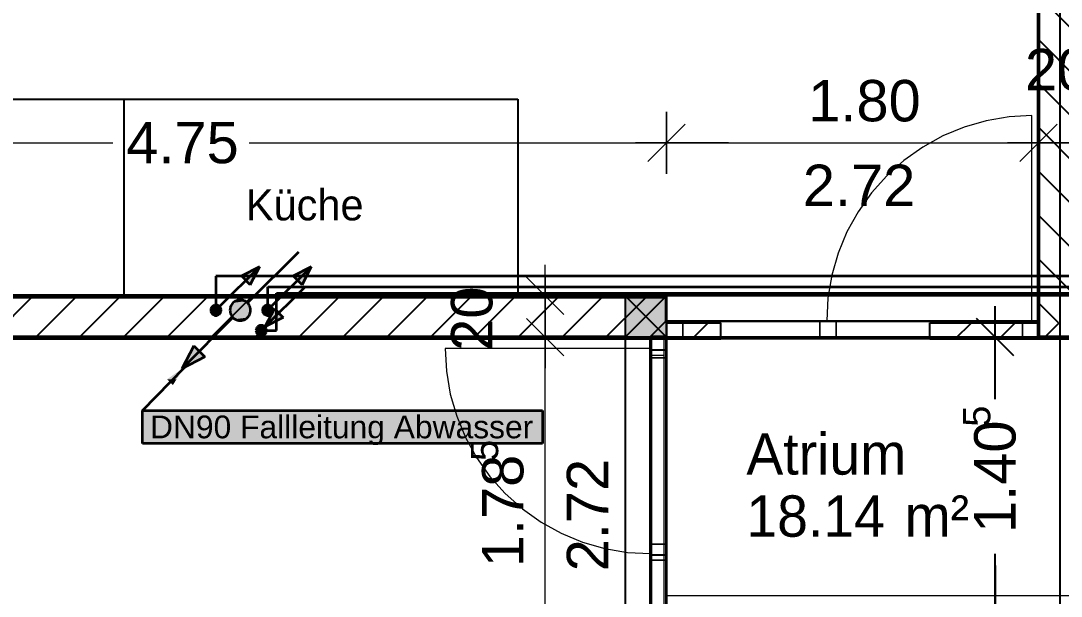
# Model space of a CAD drawing. Extents: x 0 to 756, y -25 to 420.
# Drawn here: x 153.9 to 254.5, y 242.6 to 298.3 of the extents above; entities that cross this region are included whole.
import ezdxf
from ezdxf.lldxf.tags import DXFTag

# ---------------------------------------------------------------- set-up
doc = ezdxf.new("R2010")
doc.units = 0
doc.layers.get('0').update_dxf_attribs({"lineweight": 25})
doc.layers.get('DEFPOINTS').update_dxf_attribs({"lineweight": 25})
for name, color, linetype, lineweight in [('A_Fenster', 7, 'Continuous', 25), ('A_Innenwand', 7, 'Continuous', 25), ('A_Tuer', 7, 'Continuous', 25), ('Allgemein01', 7, 'Continuous', 13), ('Allgemein03', 7, 'Continuous', 25), ('Fenster', 7, 'Continuous', 13), ('Pfosten_ Stützen', 7, 'Continuous', 13), ('S_Text', 7, 'Continuous', 35), ('Standard', 7, 'Continuous', 25), ('Stütze Holz', 7, 'Continuous', 13), ('Tür 2D', 7, 'Continuous', 13), ('Wand Holz nicht tragend', 7, 'Continuous', 13), ('Wand Holz tragend', 7, 'Continuous', 13)]:
    doc.layers.add(name, color=color, linetype=linetype, lineweight=lineweight)
for name, color, linetype, lineweight, true_color in [('A_Geschossdecke', 7, 'Continuous', 25, 0x008080), ('Raum', 250, 'Continuous', 13, 0x333333), ('S_Kaltwasser', 3, 'Continuous', 35, 0x00ff00), ('S_Schmutzwasser', 7, 'Continuous', 35, 0x808040), ('S_Warmwasser', 1, 'fein_strichliert', 35, 0xff0000), ('S_Zirkulation', 7, 'fein_strichliert', 35, 0xff0080)]:
    doc.layers.add(name, color=color, linetype=linetype, lineweight=lineweight, true_color=true_color)
doc.styles.get("Standard").update_dxf_attribs({"font": 'arial.ttf'})
tags = doc.linetypes.add('fein_strichliert', pattern=[4, 1, -2, 1]).pattern_tags.tags
tags[8:9] = [DXFTag(74, 4), DXFTag(75, 0), DXFTag(340, '0'), DXFTag(46, 0.0), DXFTag(50, 0.0), DXFTag(44, 0.0), DXFTag(45, 0.0)]
tags[6:7] = [DXFTag(74, 4), DXFTag(75, 0), DXFTag(340, '0'), DXFTag(46, 0.0), DXFTag(50, 0.0), DXFTag(44, 0.0), DXFTag(45, 0.0)]
tags[4:5] = [DXFTag(74, 4), DXFTag(75, 0), DXFTag(340, '0'), DXFTag(46, 0.0), DXFTag(50, 0.0), DXFTag(44, 0.0), DXFTag(45, 0.0)]
tags = doc.linetypes.add('PUNKT2_S9', pattern=[0.1, 0, -0.1]).pattern_tags.tags
tags[6:7] = [DXFTag(74, 4), DXFTag(75, 0), DXFTag(340, '0'), DXFTag(46, 1.0), DXFTag(50, 0.0), DXFTag(44, 0.0), DXFTag(45, 0.0)]
tags[4:5] = [DXFTag(74, 4), DXFTag(75, 0), DXFTag(340, '0'), DXFTag(46, 1.0), DXFTag(50, 0.0), DXFTag(44, 0.0), DXFTag(45, 0.0)]
tags = doc.linetypes.add('VERDECKT2_S2', pattern=[0.27, 0.2, -0.07]).pattern_tags.tags
tags[6:7] = [DXFTag(74, 4), DXFTag(75, 0), DXFTag(340, '0'), DXFTag(46, 1.0), DXFTag(50, 0.0), DXFTag(44, 0.0), DXFTag(45, 0.0)]
tags[4:5] = [DXFTag(74, 4), DXFTag(75, 0), DXFTag(340, '0'), DXFTag(46, 1.0), DXFTag(50, 0.0), DXFTag(44, 0.0), DXFTag(45, 0.0)]

# ---------------------------------------------------------------- blocks, each defined once
blk = doc.blocks.new('Referenz-A01I5XF3IE')
at = {"layer": 'Allgemein01', "color": 0, "linetype": 'VERDECKT2_S2', "lineweight": -2, "ltscale": 0.25}
blk.add_line((254.37, 414.36), (254.37, 5.7), dxfattribs=at)
at = {"layer": 'Allgemein03', "color": 0, "lineweight": -2}
for p, q in [((121.28, 290.71), (201.97, 290.71)), ((163.9, 271.69), (163.9, 290.71)), ((201.97, 290.71), (201.97, 271.69)), ((201.97, 271.69), (163.9, 271.69))]:
    blk.add_line(p, q, dxfattribs=at)
at = {"layer": 'Allgemein03', "color": 0, "linetype": 'VERDECKT2_S2', "lineweight": -2, "ltscale": 0.25}
for p, q in [((292.4, 271.69), (216.35, 271.69)), ((212.34, 267.69), (212.34, 150.21)), ((216.35, 150.21), (216.35, 267.69)), ((216.35, 267.69), (292.4, 267.69))]:
    blk.add_line(p, q, dxfattribs=at)
at = {"layer": 'Allgemein03', "color": 0, "linetype": 'VERDECKT2_S2', "lineweight": 13, "ltscale": 0.13}
blk.add_line((267.38, 242.67), (216.35, 242.67), dxfattribs=at)
at = {"layer": 'DEFPOINTS', "color": 0, "linetype": 'Continuous', "lineweight": 18, "ltscale": 0.18}
for p, q in [((216.35, 286.48), (216.35, 286.48)), ((252.33, 286.48), (252.33, 286.48)), ((216.35, 271.69), (216.35, 271.69)), ((216.35, 269.25), (216.35, 269.25)), ((216.35, 269.25), (216.35, 269.25)), ((252.33, 269.25), (252.33, 269.25)), ((252.33, 269.25), (252.33, 269.25)), ((204.6, 267.69), (204.6, 267.69)), ((216.35, 267.69), (216.35, 267.69)), ((216.35, 267.69), (216.35, 267.69))]:
    blk.add_line(p, q, dxfattribs=at)
at = {"layer": 'DEFPOINTS', "color": 0, "linetype": 'Continuous', "lineweight": -2, "ltscale": 0.25}
blk.add_line((212.34, 267.69), (212.34, 267.69), dxfattribs=at)
at = {"layer": 'Fenster', "color": 0, "linetype": 'Continuous', "ltscale": 0.13}
for p, q in [((217.91, 269.25), (216.35, 269.25)), ((216.35, 269.25), (216.35, 267.69)), ((217.91, 267.69), (217.91, 269.25)), ((231.16, 269.25), (217.91, 269.25)), ((217.91, 269.25), (217.91, 267.69)), ((232.76, 269.27), (231.16, 269.27)), ((231.16, 269.27), (231.16, 267.67)), ((231.16, 267.69), (231.16, 269.25)), ((232.76, 267.67), (232.76, 269.27)), ((232.76, 269.25), (232.76, 267.69)), ((250.77, 269.25), (232.76, 269.25)), ((252.33, 269.25), (250.77, 269.25)), ((250.77, 269.25), (250.77, 267.69)), ((250.77, 267.69), (250.77, 269.25)), ((252.33, 267.69), (252.33, 269.25)), ((216.35, 267.69), (214.79, 267.69)), ((214.79, 267.69), (214.79, 265.69)), ((216.35, 265.69), (216.35, 267.69)), ((216.35, 267.69), (217.91, 267.69)), ((217.91, 267.69), (231.16, 267.69)), ((231.16, 267.67), (232.76, 267.67)), ((232.76, 267.69), (250.77, 267.69)), ((250.77, 267.69), (252.33, 267.69)), ((214.79, 265.69), (216.35, 265.69)), ((216.35, 265.69), (214.79, 265.69)), ((214.79, 265.69), (214.79, 247.68)), ((216.35, 247.68), (216.35, 265.69)), ((214.79, 247.68), (216.35, 247.68)), ((216.35, 247.68), (214.79, 247.68)), ((214.79, 247.68), (214.79, 246.12)), ((216.35, 246.12), (216.35, 247.68)), ((216.35, 246.12), (214.79, 246.12)), ((214.79, 246.12), (214.79, 233.56)), ((214.79, 246.12), (216.35, 246.12)), ((216.35, 233.56), (216.35, 246.12))]:
    blk.add_line(p, q, dxfattribs=at)
at = {"layer": 'Raum', "color": 0, "lineweight": -2}
for p, q in [((252.33, 269.25), (252.33, 384.77)), ((121.28, 271.69), (201.97, 271.69)), ((201.97, 271.69), (216.35, 271.69)), ((216.35, 271.69), (216.35, 269.25)), ((216.35, 269.25), (252.33, 269.25)), ((214.79, 267.69), (121.28, 267.69)), ((214.79, 232), (214.79, 267.69)), ((216.35, 267.69), (216.35, 154.21)), ((280.39, 267.69), (216.35, 267.69))]:
    blk.add_line(p, q, dxfattribs=at)
at = {"layer": 'Standard', "color": 0, "lineweight": 18}
for p, q in [((216.35, 283.48), (216.35, 289.48)), ((216.35, 289.48), (216.35, 283.48)), ((252.33, 283.48), (252.33, 289.48)), ((252.33, 289.48), (252.33, 283.48)), ((214.55, 284.68), (218.15, 288.28)), ((218.15, 288.28), (214.55, 284.68)), ((250.53, 284.68), (254.13, 288.28)), ((254.13, 288.28), (250.53, 284.68)), ((121.28, 286.48), (162.79, 286.48)), ((175.99, 286.48), (216.35, 286.48)), ((210.34, 286.48), (219.35, 286.48)), ((222.35, 286.48), (213.35, 286.48)), ((216.35, 286.48), (252.33, 286.48)), ((246.33, 286.48), (255.33, 286.48)), ((258.33, 286.48), (249.33, 286.48)), ((250.33, 286.48), (259.33, 286.48)), ((252.33, 286.48), (256.33, 286.48)), ((262.34, 286.48), (253.33, 286.48)), ((204.6, 265.69), (204.6, 274.69)), ((206.4, 269.89), (202.8, 273.49)), ((204.6, 273.69), (204.6, 264.69)), ((207.6, 271.69), (201.59, 271.69)), ((204.6, 267.69), (204.6, 271.69)), ((204.6, 261.69), (204.6, 270.69)), ((206.4, 265.89), (202.8, 269.49)), ((202.8, 269.49), (206.4, 265.89)), ((207.6, 267.69), (201.59, 267.69)), ((201.59, 267.69), (207.6, 267.69)), ((204.6, 232), (204.6, 267.69))]:
    blk.add_line(p, q, dxfattribs=at)
at = {"layer": 'Standard', "color": 0, "lineweight": -2}
for p, q in [((212.34, 271.69), (216.35, 267.69)), ((216.35, 271.69), (212.34, 267.69)), ((216.35, 267.69), (216.35, 271.69)), ((248.13, 261.69), (248.13, 270.69)), ((249.93, 265.89), (246.33, 269.49)), ((251.14, 267.69), (245.13, 267.69)), ((248.13, 262.76), (248.13, 267.69)), ((248.13, 239.6), (248.13, 246.75)), ((248.13, 245.6), (248.13, 236.6))]:
    blk.add_line(p, q, dxfattribs=at)
at = {"layer": 'Stütze Holz', "color": 0, "lineweight": -2}
for p, q in [((213.35, 271.69), (212.34, 271.69)), ((212.34, 271.69), (212.34, 267.69)), ((216.35, 271.69), (213.35, 271.69)), ((216.35, 269.25), (216.35, 271.69)), ((216.35, 267.69), (216.35, 269.25)), ((212.34, 267.69), (213.35, 267.69)), ((213.35, 267.69), (214.35, 267.69)), ((214.35, 267.69), (214.79, 267.69)), ((214.79, 267.69), (216.35, 267.69))]:
    blk.add_line(p, q, dxfattribs=at)
at = {"layer": 'Stütze Holz', "color": 0, "lineweight": 18}
for points in [[(212.34, 267.69), (216.35, 267.69), (212.34, 271.69)], [(216.35, 267.69), (216.35, 271.69), (212.34, 271.69)]]:
    blk.add_solid(points, dxfattribs=at)
at = {"layer": 'Tür 2D', "color": 0, "linetype": 'Continuous', "ltscale": 0.13}
for p, q in [((249.47, 289), (247.27, 288.63)), ((251.69, 289.12), (249.47, 289)), ((251.69, 269.27), (251.69, 289.12)), ((245.13, 288.01), (243.08, 287.16)), ((247.27, 288.63), (245.13, 288.01)), ((243.08, 287.16), (241.13, 286.08)), ((241.13, 286.08), (239.31, 284.79)), ((239.31, 284.79), (237.65, 283.31)), ((237.65, 283.31), (236.17, 281.65)), ((236.17, 281.65), (234.88, 279.83)), ((234.88, 279.83), (233.8, 277.89)), ((233.8, 277.89), (232.95, 275.83)), ((232.95, 275.83), (232.33, 273.69)), ((232.33, 273.69), (231.96, 271.49)), ((231.96, 271.49), (231.84, 269.27)), ((214.79, 266.61), (194.93, 266.61)), ((194.93, 266.61), (195.06, 264.39)), ((195.06, 264.39), (195.43, 262.19)), ((195.43, 262.19), (196.05, 260.05)), ((196.05, 260.05), (196.9, 258)), ((196.9, 258), (197.98, 256.05)), ((197.98, 256.05), (199.26, 254.23)), ((199.26, 254.23), (200.75, 252.57)), ((200.75, 252.57), (202.41, 251.09)), ((202.41, 251.09), (204.22, 249.8)), ((204.22, 249.8), (206.17, 248.72)), ((206.17, 248.72), (208.23, 247.87)), ((208.23, 247.87), (210.37, 247.25)), ((210.37, 247.25), (212.56, 246.88)), ((212.56, 246.88), (214.79, 246.76))]:
    blk.add_line(p, q, dxfattribs=at)
at = {"layer": 'Wand Holz nicht tragend', "color": 0, "lineweight": 50}
for p, q in [((252.33, 384.77), (252.33, 269.25)), ((212.34, 271.69), (121.28, 271.69)), ((252.33, 269.25), (252.33, 267.69)), ((121.28, 267.69), (212.34, 267.69)), ((252.33, 267.69), (256.33, 267.69))]:
    blk.add_line(p, q, dxfattribs=at)
at = {"layer": 'Wand Holz tragend', "color": 0, "linetype": 'PUNKT2_S9', "lineweight": -2, "ltscale": 0.25}
for p, q in [((252.33, 269.25), (216.35, 269.25)), ((216.35, 269.25), (216.35, 267.69)), ((252.33, 267.69), (252.33, 269.25)), ((216.35, 267.69), (252.33, 267.69))]:
    blk.add_line(p, q, dxfattribs=at)
at = {"layer": 'Wand Holz tragend', "color": 0, "lineweight": 50}
blk.add_line((214.79, 267.69), (216.35, 267.69), dxfattribs=at)
at = {"layer": 'Pfosten_ Stützen', "color": 0, "lineweight": -2, "insert": (175.66, 281.99), "char_height": 3.002, "attachment_point": 1}
blk.add_mtext('{\\fPosterama Text Light;Küche}', dxfattribs=at)
at = {"layer": 'Standard', "color": 0, "lineweight": 18, "char_height": 4.0027, "attachment_point": 1}
for s, insert in [('{\\fArial;20}', (251.01, 295.58)), ('{\\fArial;1.80}', (230.05, 292.57)), ('{\\fArial;4.75}', (164.09, 288.52)), ('{\\fArial;2.72}', (229.53, 284.38))]:
    blk.add_mtext(s, dxfattribs=dict(at, insert=insert))
at = {"layer": 'Standard', "color": 0, "lineweight": 18, "attachment_point": 1, "rotation": 90}
for s, insert, char_height in [('{\\fArial;20}', (195.5, 266.37), 4.0027), ('{\\fArial;5}', (197.42, 255.71), 2.6418), ('{\\fArial;1.78}', (198.5, 245.44), 4.0027), ('{\\fArial;2.72}', (206.7, 245.04), 4.0027)]:
    blk.add_mtext(s, dxfattribs=dict(at, insert=insert, char_height=char_height))
at = {"layer": 'Standard', "color": 0, "lineweight": -2, "attachment_point": 1, "rotation": 90}
for s, insert, char_height in [('{\\fArial;5}', (245.02, 259.02), 2.6418), ('{\\fArial;1.40}', (246.1, 248.75), 4.0027)]:
    blk.add_mtext(s, dxfattribs=dict(at, insert=insert, char_height=char_height))
at = {"layer": 'Wand Holz tragend', "color": 0, "lineweight": -2, "char_height": 4.0027, "attachment_point": 1}
for s, insert in [('{\\fPosterama Text Light;Atrium}', (224.07, 258.4)), ('{\\fPosterama Text Light;18.14}', (224.07, 252.39)), ('{\\fPosterama Text Light;m²}', (239.37, 252.39))]:
    blk.add_mtext(s, dxfattribs=dict(at, insert=insert))
blk = doc.blocks.new('Wand-A01I5XGDIE', base_point=(121.28, 267.53))
at = {"color": 0, "lineweight": -2}
for p, q in [((121.28, 267.58), (125.23, 271.53)), ((125.48, 267.53), (129.48, 271.53)), ((129.72, 267.53), (133.72, 271.53)), ((133.96, 267.53), (137.96, 271.53)), ((138.2, 267.53), (142.2, 271.53)), ((142.45, 267.53), (146.45, 271.53)), ((146.69, 267.53), (150.69, 271.53)), ((150.93, 267.53), (154.93, 271.53)), ((155.17, 267.53), (159.17, 271.53)), ((159.42, 267.53), (163.42, 271.53)), ((163.66, 267.53), (167.66, 271.53)), ((167.9, 267.53), (171.9, 271.53)), ((172.15, 267.53), (176.15, 271.53)), ((176.39, 267.53), (180.39, 271.53)), ((180.63, 267.53), (184.63, 271.53)), ((184.87, 267.53), (188.87, 271.53)), ((189.12, 267.53), (193.12, 271.53)), ((193.36, 267.53), (197.36, 271.53)), ((197.6, 267.53), (201.6, 271.53)), ((201.84, 267.53), (205.84, 271.53)), ((206.09, 267.53), (210.09, 271.53)), ((210.33, 267.53), (214.33, 271.53)), ((214.57, 267.53), (216.28, 269.24))]:
    blk.add_line(p, q, dxfattribs=at)
at = {"color": 0, "linetype": 'ByBlock', "lineweight": -2, "ltscale": 0.25}
for p, q in [((121.28, 271.53), (216.28, 271.53)), ((216.28, 269.09), (216.28, 271.53)), ((121.28, 267.53), (214.72, 267.53))]:
    blk.add_line(p, q, dxfattribs=at)
blk = doc.blocks.new('Wand-A01I5XGTIE', base_point=(252.33, 269.09))
at = {"color": 0, "linetype": 'ByBlock', "lineweight": -2, "ltscale": 0.25}
for p, q in [((252.33, 269.09), (252.33, 384.53)), ((256.33, 269.09), (256.33, 384.53))]:
    blk.add_line(p, q, dxfattribs=at)
at = {"color": 0, "lineweight": -2}
for p, q in [((256.33, 381.57), (253.37, 384.53)), ((256.33, 377.33), (252.33, 381.33)), ((256.33, 373.08), (252.33, 377.08)), ((256.33, 368.84), (252.33, 372.84)), ((256.33, 364.6), (252.33, 368.6)), ((256.33, 360.36), (252.33, 364.36)), ((256.33, 356.11), (252.33, 360.11)), ((256.33, 351.87), (252.33, 355.87)), ((256.33, 347.63), (252.33, 351.63)), ((256.33, 343.39), (252.33, 347.39)), ((256.33, 339.14), (252.33, 343.14)), ((256.33, 334.9), (252.33, 338.9)), ((256.33, 330.66), (252.33, 334.66)), ((256.33, 326.41), (252.33, 330.41)), ((256.33, 322.17), (252.33, 326.17)), ((256.33, 317.93), (252.33, 321.93)), ((256.33, 313.69), (252.33, 317.69)), ((256.33, 309.44), (252.33, 313.44)), ((256.33, 305.2), (252.33, 309.2)), ((256.33, 300.96), (252.33, 304.96)), ((256.33, 296.72), (252.33, 300.72)), ((256.33, 292.47), (252.33, 296.47)), ((256.33, 288.23), (252.33, 292.23)), ((256.33, 283.99), (252.33, 287.99)), ((256.33, 279.75), (252.33, 283.75)), ((256.33, 275.5), (252.33, 279.5)), ((256.33, 271.26), (252.33, 275.26)), ((254.26, 269.09), (252.33, 271.02))]:
    blk.add_line(p, q, dxfattribs=at)
blk = doc.blocks.new('Tür-A01I5XH1IE', base_point=(214.72, 246.61))
at = {"color": 0, "linetype": 'ByBlock', "lineweight": -2, "ltscale": 0.25}
for p, q in [((216.28, 266.45), (214.72, 266.45)), ((216.28, 246.61), (214.72, 246.61))]:
    blk.add_line(p, q, dxfattribs=at)
blk = doc.blocks.new('Fenster-A01I5XH3IE', base_point=(214.72, 231.86))
at = {"color": 0, "linetype": 'ByBlock', "lineweight": -2, "ltscale": 0.25}
for p, q in [((214.72, 267.56), (214.72, 231.86)), ((214.72, 267.56), (216.28, 267.56)), ((216.28, 267.56), (216.28, 231.86)), ((214.72, 231.86), (216.28, 231.86))]:
    blk.add_line(p, q, dxfattribs=at)
at = {"color": 0, "linetype": 'ByBlock', "lineweight": 18, "ltscale": 0.18}
for p, q in [((214.9, 267.56), (214.9, 231.86)), ((216.1, 267.56), (216.1, 231.86)), ((214.9, 265.96), (216.1, 265.96)), ((214.9, 233.46), (216.1, 233.46))]:
    blk.add_line(p, q, dxfattribs=at)
at = {"color": 0, "linetype": 'fein_strichliert', "lineweight": 18, "ltscale": 0.18}
blk.add_line((214.9, 231.86), (216.1, 231.86), dxfattribs=at)
blk = doc.blocks.new('Wand-A01I5XH9IE', base_point=(216.28, 267.53))
at = {"color": 0, "linetype": 'ByBlock', "lineweight": -2, "ltscale": 0.25}
for p, q in [((216.28, 269.09), (221.6, 269.09)), ((241.8, 269.09), (252.33, 269.09)), ((256.33, 269.09), (257.89, 269.09)), ((276.07, 269.09), (280.28, 269.09)), ((216.28, 267.53), (221.6, 267.53)), ((241.8, 267.53), (257.89, 267.53)), ((276.07, 267.53), (280.28, 267.53)), ((281.84, 267.53), (284.28, 267.53))]:
    blk.add_line(p, q, dxfattribs=at)
at = {"color": 0, "lineweight": -2}
for p, q in [((218.81, 267.53), (220.37, 269.09)), ((244.27, 267.53), (245.83, 269.09)), ((248.51, 267.53), (250.07, 269.09)), ((252.76, 267.53), (254.32, 269.09)), ((278.21, 267.53), (279.77, 269.09)), ((257, 267.53), (257.89, 268.42)), ((282.45, 267.53), (282.97, 268.05))]:
    blk.add_line(p, q, dxfattribs=at)
blk = doc.blocks.new('Tür-A01I5XHBIE', base_point=(221.6, 267.53))
at = {"color": 0, "linetype": 'ByBlock', "lineweight": -2, "ltscale": 0.25}
for p, q in [((221.6, 267.53), (221.6, 269.09)), ((241.8, 267.53), (241.8, 269.09))]:
    blk.add_line(p, q, dxfattribs=at)
blk = doc.blocks.new('Fallleitung Abwasser-A01I5XKTIE', base_point=(169.46, 264.64))
at = {"color": 0, "lineweight": -2}
for p, q in [((175.83, 271.01), (180.78, 275.96)), ((174.2, 270.68), (174.15, 270.56)), ((174.25, 270.8), (174.2, 270.68)), ((174.33, 270.91), (174.25, 270.8)), ((174.41, 271.01), (174.33, 270.91)), ((174.51, 271.09), (174.41, 271.01)), ((174.62, 271.17), (174.51, 271.09)), ((174.74, 271.22), (174.62, 271.17)), ((174.86, 271.27), (174.74, 271.22)), ((174.99, 271.29), (174.86, 271.27)), ((175.12, 271.3), (174.99, 271.29)), ((175.25, 271.29), (175.12, 271.3)), ((175.38, 271.27), (175.25, 271.29)), ((175.5, 271.22), (175.38, 271.27)), ((175.62, 271.17), (175.5, 271.22)), ((175.73, 271.09), (175.62, 271.17)), ((175.83, 271.01), (175.73, 271.09)), ((175.91, 270.91), (175.83, 271.01)), ((175.99, 270.8), (175.91, 270.91)), ((176.04, 270.68), (175.99, 270.8)), ((176.09, 270.56), (176.04, 270.68)), ((174.13, 270.43), (174.12, 270.3)), ((174.12, 270.3), (174.13, 270.17)), ((174.15, 270.56), (174.13, 270.43)), ((174.13, 270.17), (174.15, 270.04)), ((174.15, 270.04), (174.2, 269.92)), ((174.2, 269.92), (174.25, 269.8)), ((174.25, 269.8), (174.33, 269.69)), ((174.33, 269.69), (174.41, 269.59)), ((175.83, 269.59), (175.91, 269.69)), ((175.91, 269.69), (175.99, 269.8)), ((175.99, 269.8), (176.04, 269.92)), ((176.04, 269.92), (176.09, 270.04)), ((176.11, 270.43), (176.09, 270.56)), ((176.09, 270.04), (176.11, 270.17)), ((176.12, 270.3), (176.11, 270.43)), ((176.11, 270.17), (176.12, 270.3)), ((174.41, 269.59), (169.46, 264.64)), ((174.41, 269.59), (174.51, 269.51)), ((174.51, 269.51), (174.62, 269.43)), ((174.62, 269.43), (174.74, 269.38)), ((174.74, 269.38), (174.86, 269.33)), ((174.86, 269.33), (174.99, 269.31)), ((174.99, 269.31), (175.12, 269.3)), ((175.12, 269.3), (175.25, 269.31)), ((175.25, 269.31), (175.38, 269.33)), ((175.38, 269.33), (175.5, 269.38)), ((175.5, 269.38), (175.62, 269.43)), ((175.62, 269.43), (175.73, 269.51)), ((175.73, 269.51), (175.83, 269.59)), ((170.62, 266.86), (169.46, 264.64)), ((170.62, 266.86), (171.68, 265.8)), ((171.68, 265.8), (169.46, 264.64))]:
    blk.add_line(p, q, dxfattribs=at)
for points in [[(176.09, 270.56), (174.15, 270.56), (175.99, 270.8)], [(174.15, 270.56), (175.99, 270.8), (174.25, 270.8)], [(175.99, 270.8), (174.25, 270.8), (175.83, 271.01)], [(174.25, 270.8), (175.83, 271.01), (174.41, 271.01)], [(175.83, 271.01), (174.41, 271.01), (175.62, 271.17)], [(174.41, 271.01), (175.62, 271.17), (174.62, 271.17)], [(175.62, 271.17), (174.62, 271.17), (175.38, 271.27)], [(174.62, 271.17), (175.38, 271.27), (174.86, 271.27)], [(175.38, 271.27), (174.86, 271.27), (175.12, 271.3)], [(176.12, 270.3), (174.12, 270.3), (176.09, 270.56)], [(174.12, 270.3), (176.09, 270.56), (174.15, 270.56)], [(174.15, 270.04), (176.12, 270.3), (174.12, 270.3)], [(176.09, 270.04), (174.15, 270.04), (176.12, 270.3)], [(174.25, 269.8), (176.09, 270.04), (174.15, 270.04)], [(175.99, 269.8), (174.25, 269.8), (176.09, 270.04)], [(174.41, 269.59), (175.99, 269.8), (174.25, 269.8)], [(175.83, 269.59), (174.41, 269.59), (175.99, 269.8)], [(174.62, 269.43), (175.83, 269.59), (174.41, 269.59)], [(175.62, 269.43), (174.62, 269.43), (175.83, 269.59)], [(174.86, 269.33), (175.62, 269.43), (174.62, 269.43)], [(175.38, 269.33), (174.86, 269.33), (175.62, 269.43)], [(175.12, 269.3), (175.38, 269.33), (174.86, 269.33)], [(171.68, 265.8), (170.06, 265.8), (170.62, 266.86)], [(169.46, 264.64), (171.68, 265.8), (170.06, 265.8)]]:
    blk.add_solid(points, dxfattribs=at)
blk = doc.blocks.new('Bauteilbeschriftung-A01I5XKVIE', base_point=(165.65, 257.41))
at = {"color": 0, "linetype": 'ByBlock', "lineweight": -2, "ltscale": 0.35}
blk.add_line((165.65, 260.61), (169.71, 264.77), dxfattribs=at)
at = {"color": 0, "lineweight": -2}
for p, q in [((165.65, 260.61), (204.34, 260.61)), ((165.65, 257.41), (165.65, 260.61)), ((204.34, 260.61), (204.34, 257.41)), ((204.34, 257.41), (165.65, 257.41))]:
    blk.add_line(p, q, dxfattribs=at)
at = {"color": 0, "linetype": 'ByBlock', "lineweight": -2, "ltscale": 0.35}
for points in [[(168.96, 263.62), (168.03, 263.62), (169.71, 264.77)], [(168.6, 263.06), (168.96, 263.62), (168.03, 263.62)]]:
    blk.add_solid(points, dxfattribs=at)
at = {"color": 7, "linetype": 'ByBlock', "lineweight": -2, "ltscale": 0.35, "true_color": 0xffffff}
for points in [[(165.65, 257.41), (204.34, 257.41), (165.65, 260.61)], [(204.34, 257.41), (165.65, 260.61), (204.34, 260.61)]]:
    blk.add_solid(points, dxfattribs=at)
at = {"color": 0, "linetype": 'ByBlock', "lineweight": -2, "ltscale": 0.35, "insert": (166.39, 260.11), "char_height": 2.2, "attachment_point": 1}
blk.add_mtext('{\\fArial;DN90 Fallleitung Abwasser}', dxfattribs=at)
blk = doc.blocks.new('Geschossdecke-A01I5XOBIE', base_point=(114.28, 232.15))
at = {"color": 0, "linetype": 'ByBlock', "lineweight": -2, "ltscale": 0.25}
blk.add_line((280.28, 267.53), (114.28, 267.53), dxfattribs=at)
blk = doc.blocks.new('Geschossdecke-A01I5XODIE', base_point=(114.28, 31.48))
at = {"color": 0, "linetype": 'ByBlock', "lineweight": -2, "ltscale": 0.25}
for p, q in [((114.28, 267.53), (216.28, 267.53)), ((216.28, 267.53), (216.28, 154.13))]:
    blk.add_line(p, q, dxfattribs=at)
blk = doc.blocks.new('Steigleitung Sanitär-A01I5XR3IE', base_point=(172.27, 269.8))
at = {"color": 0, "lineweight": -2}
for p, q in [((173.12, 270.65), (177.01, 274.54)), ((175.24, 273.62), (177.01, 274.54)), ((176.09, 272.77), (177.01, 274.54)), ((176.09, 272.77), (175.24, 273.62)), ((172.46, 270.7), (172.41, 270.65)), ((172.52, 270.73), (172.46, 270.7)), ((172.58, 270.76), (172.52, 270.73)), ((172.64, 270.78), (172.58, 270.76)), ((172.7, 270.8), (172.64, 270.78)), ((172.77, 270.8), (172.7, 270.8)), ((172.83, 270.8), (172.77, 270.8)), ((172.9, 270.78), (172.83, 270.8)), ((172.96, 270.76), (172.9, 270.78)), ((173.02, 270.73), (172.96, 270.76)), ((173.07, 270.7), (173.02, 270.73)), ((173.12, 270.65), (173.07, 270.7)), ((172.28, 270.43), (172.27, 270.37)), ((172.27, 270.37), (172.27, 270.3)), ((172.27, 270.3), (172.27, 270.23)), ((172.27, 270.23), (172.28, 270.17)), ((172.31, 270.49), (172.28, 270.43)), ((172.28, 270.17), (172.31, 270.11)), ((172.33, 270.55), (172.31, 270.49)), ((172.31, 270.11), (172.33, 270.05)), ((172.37, 270.6), (172.33, 270.55)), ((172.33, 270.05), (172.37, 270)), ((172.41, 270.65), (172.37, 270.6)), ((172.37, 270), (172.41, 269.95)), ((172.41, 269.95), (172.46, 269.9)), ((172.46, 269.9), (172.52, 269.87)), ((172.52, 269.87), (172.58, 269.84)), ((172.58, 269.84), (172.64, 269.82)), ((172.64, 269.82), (172.7, 269.8)), ((172.7, 269.8), (172.77, 269.8)), ((172.77, 269.8), (172.83, 269.8)), ((172.83, 269.8), (172.9, 269.82)), ((172.9, 269.82), (172.96, 269.84)), ((172.96, 269.84), (173.02, 269.87)), ((173.02, 269.87), (173.07, 269.9)), ((173.07, 269.9), (173.12, 269.95)), ((173.16, 270.6), (173.12, 270.65)), ((173.12, 269.95), (173.16, 270)), ((173.2, 270.55), (173.16, 270.6)), ((173.16, 270), (173.2, 270.05)), ((173.23, 270.49), (173.2, 270.55)), ((173.2, 270.05), (173.23, 270.11)), ((173.25, 270.43), (173.23, 270.49)), ((173.23, 270.11), (173.25, 270.17)), ((173.26, 270.37), (173.25, 270.43)), ((173.25, 270.17), (173.26, 270.23)), ((173.27, 270.3), (173.26, 270.37)), ((173.26, 270.23), (173.27, 270.3))]:
    blk.add_line(p, q, dxfattribs=at)
for points in [[(176.53, 273.62), (175.24, 273.62), (177.01, 274.54)], [(176.09, 272.77), (176.53, 273.62), (175.24, 273.62)], [(173.12, 270.65), (172.41, 270.65), (173.02, 270.73)], [(172.41, 270.65), (173.02, 270.73), (172.52, 270.73)], [(173.02, 270.73), (172.52, 270.73), (172.9, 270.78)], [(172.52, 270.73), (172.9, 270.78), (172.64, 270.78)], [(172.9, 270.78), (172.64, 270.78), (172.77, 270.8)], [(173.27, 270.3), (172.27, 270.3), (173.25, 270.43)], [(172.27, 270.3), (173.25, 270.43), (172.28, 270.43)], [(172.28, 270.17), (173.27, 270.3), (172.27, 270.3)], [(173.25, 270.43), (172.28, 270.43), (173.2, 270.55)], [(172.28, 270.43), (173.2, 270.55), (172.33, 270.55)], [(173.25, 270.17), (172.28, 270.17), (173.27, 270.3)], [(172.33, 270.05), (173.25, 270.17), (172.28, 270.17)], [(173.2, 270.55), (172.33, 270.55), (173.12, 270.65)], [(172.33, 270.55), (173.12, 270.65), (172.41, 270.65)], [(173.2, 270.05), (172.33, 270.05), (173.25, 270.17)], [(172.41, 269.95), (173.2, 270.05), (172.33, 270.05)], [(173.12, 269.95), (172.41, 269.95), (173.2, 270.05)], [(172.52, 269.87), (173.12, 269.95), (172.41, 269.95)], [(173.02, 269.87), (172.52, 269.87), (173.12, 269.95)], [(172.64, 269.82), (173.02, 269.87), (172.52, 269.87)], [(172.9, 269.82), (172.64, 269.82), (173.02, 269.87)], [(172.77, 269.8), (172.9, 269.82), (172.64, 269.82)]]:
    blk.add_solid(points, dxfattribs=at)
blk = doc.blocks.new('Verbundrohr (Stange)-A01I5XR5IE', base_point=(172.77, 270.8))
at = {"color": 0, "linetype": 'ByBlock', "lineweight": -2, "ltscale": 0.35}
for p, q in [((276.02, 273.58), (172.77, 273.58)), ((172.77, 273.58), (172.77, 270.8))]:
    blk.add_line(p, q, dxfattribs=at)
blk = doc.blocks.new('Steigleitung Sanitär-A01I5XSLIE', base_point=(177.27, 269.8))
at = {"color": 0, "linetype": 'Continuous', "lineweight": -2, "ltscale": 0.35}
for p, q in [((178.12, 270.65), (182.01, 274.54)), ((180.24, 273.62), (182.01, 274.54)), ((181.09, 272.77), (182.01, 274.54)), ((181.09, 272.77), (180.24, 273.62)), ((177.46, 270.7), (177.41, 270.65)), ((177.52, 270.73), (177.46, 270.7)), ((177.58, 270.76), (177.52, 270.73)), ((177.64, 270.78), (177.58, 270.76)), ((177.7, 270.8), (177.64, 270.78)), ((177.77, 270.8), (177.7, 270.8)), ((177.83, 270.8), (177.77, 270.8)), ((177.9, 270.78), (177.83, 270.8)), ((177.96, 270.76), (177.9, 270.78)), ((178.02, 270.73), (177.96, 270.76)), ((178.07, 270.7), (178.02, 270.73)), ((178.12, 270.65), (178.07, 270.7)), ((177.28, 270.43), (177.27, 270.37)), ((177.27, 270.37), (177.27, 270.3)), ((177.27, 270.3), (177.27, 270.23)), ((177.27, 270.23), (177.28, 270.17)), ((177.31, 270.49), (177.28, 270.43)), ((177.28, 270.17), (177.31, 270.11)), ((177.33, 270.55), (177.31, 270.49)), ((177.31, 270.11), (177.33, 270.05)), ((177.37, 270.6), (177.33, 270.55)), ((177.33, 270.05), (177.37, 270)), ((177.41, 270.65), (177.37, 270.6)), ((177.37, 270), (177.41, 269.95)), ((177.41, 269.95), (177.46, 269.9)), ((177.46, 269.9), (177.52, 269.87)), ((177.52, 269.87), (177.58, 269.84)), ((177.58, 269.84), (177.64, 269.82)), ((177.64, 269.82), (177.7, 269.8)), ((177.7, 269.8), (177.77, 269.8)), ((177.77, 269.8), (177.83, 269.8)), ((177.83, 269.8), (177.9, 269.82)), ((177.9, 269.82), (177.96, 269.84)), ((177.96, 269.84), (178.02, 269.87)), ((178.02, 269.87), (178.07, 269.9)), ((178.07, 269.9), (178.12, 269.95)), ((178.16, 270.6), (178.12, 270.65)), ((178.12, 269.95), (178.16, 270)), ((178.2, 270.55), (178.16, 270.6)), ((178.16, 270), (178.2, 270.05)), ((178.23, 270.49), (178.2, 270.55)), ((178.2, 270.05), (178.23, 270.11)), ((178.25, 270.43), (178.23, 270.49)), ((178.23, 270.11), (178.25, 270.17)), ((178.26, 270.37), (178.25, 270.43)), ((178.25, 270.17), (178.26, 270.23)), ((178.27, 270.3), (178.26, 270.37)), ((178.26, 270.23), (178.27, 270.3))]:
    blk.add_line(p, q, dxfattribs=at)
for points in [[(181.53, 273.62), (180.24, 273.62), (182.01, 274.54)], [(181.09, 272.77), (181.53, 273.62), (180.24, 273.62)], [(178.12, 270.65), (177.41, 270.65), (178.02, 270.73)], [(177.41, 270.65), (178.02, 270.73), (177.52, 270.73)], [(178.02, 270.73), (177.52, 270.73), (177.9, 270.78)], [(177.52, 270.73), (177.9, 270.78), (177.64, 270.78)], [(177.9, 270.78), (177.64, 270.78), (177.77, 270.8)], [(178.27, 270.3), (177.27, 270.3), (178.25, 270.43)], [(177.27, 270.3), (178.25, 270.43), (177.28, 270.43)], [(177.28, 270.17), (178.27, 270.3), (177.27, 270.3)], [(178.25, 270.43), (177.28, 270.43), (178.2, 270.55)], [(177.28, 270.43), (178.2, 270.55), (177.33, 270.55)], [(178.25, 270.17), (177.28, 270.17), (178.27, 270.3)], [(177.33, 270.05), (178.25, 270.17), (177.28, 270.17)], [(178.2, 270.55), (177.33, 270.55), (178.12, 270.65)], [(177.33, 270.55), (178.12, 270.65), (177.41, 270.65)], [(178.2, 270.05), (177.33, 270.05), (178.25, 270.17)], [(177.41, 269.95), (178.2, 270.05), (177.33, 270.05)], [(178.12, 269.95), (177.41, 269.95), (178.2, 270.05)], [(177.52, 269.87), (178.12, 269.95), (177.41, 269.95)], [(178.02, 269.87), (177.52, 269.87), (178.12, 269.95)], [(177.64, 269.82), (178.02, 269.87), (177.52, 269.87)], [(177.9, 269.82), (177.64, 269.82), (178.02, 269.87)], [(177.77, 269.8), (177.9, 269.82), (177.64, 269.82)]]:
    blk.add_solid(points, dxfattribs=at)
blk = doc.blocks.new('Verbundrohr (Stange)-A01I5XSNIE', base_point=(177.77, 270.8))
at = {"color": 0, "linetype": 'ByBlock', "lineweight": -2, "ltscale": 0.35}
for p, q in [((177.77, 270.8), (177.77, 272.55)), ((177.77, 272.55), (277.58, 272.55))]:
    blk.add_line(p, q, dxfattribs=at)
blk = doc.blocks.new('Steigleitung Sanitär-A01I5XTBIE', base_point=(176.64, 267.83))
at = {"color": 0, "linetype": 'Continuous', "lineweight": -2, "ltscale": 0.35}
for p, q in [((177.5, 268.69), (181.39, 272.57)), ((178.42, 270.46), (177.5, 268.69)), ((178.42, 270.46), (179.27, 269.61)), ((176.79, 268.69), (176.75, 268.64)), ((176.84, 268.73), (176.79, 268.69)), ((176.89, 268.76), (176.84, 268.73)), ((176.95, 268.79), (176.89, 268.76)), ((177.01, 268.81), (176.95, 268.79)), ((177.08, 268.83), (177.01, 268.81)), ((177.14, 268.83), (177.08, 268.83)), ((177.21, 268.83), (177.14, 268.83)), ((177.27, 268.81), (177.21, 268.83)), ((177.34, 268.79), (177.27, 268.81)), ((177.39, 268.76), (177.34, 268.79)), ((177.45, 268.73), (177.39, 268.76)), ((177.5, 268.69), (177.45, 268.73)), ((179.27, 269.61), (177.5, 268.69)), ((177.54, 268.64), (177.5, 268.69)), ((176.65, 268.4), (176.64, 268.33)), ((176.64, 268.33), (176.65, 268.27)), ((176.66, 268.46), (176.65, 268.4)), ((176.65, 268.27), (176.66, 268.2)), ((176.68, 268.52), (176.66, 268.46)), ((176.66, 268.2), (176.68, 268.14)), ((176.71, 268.58), (176.68, 268.52)), ((176.68, 268.14), (176.71, 268.08)), ((176.75, 268.64), (176.71, 268.58)), ((176.71, 268.08), (176.75, 268.03)), ((176.75, 268.03), (176.79, 267.98)), ((176.79, 267.98), (176.84, 267.93)), ((176.84, 267.93), (176.89, 267.9)), ((176.89, 267.9), (176.95, 267.87)), ((176.95, 267.87), (177.01, 267.85)), ((177.01, 267.85), (177.08, 267.84)), ((177.08, 267.84), (177.14, 267.83)), ((177.14, 267.83), (177.21, 267.84)), ((177.21, 267.84), (177.27, 267.85)), ((177.27, 267.85), (177.34, 267.87)), ((177.34, 267.87), (177.39, 267.9)), ((177.39, 267.9), (177.45, 267.93)), ((177.45, 267.93), (177.5, 267.98)), ((177.5, 267.98), (177.54, 268.03)), ((177.58, 268.58), (177.54, 268.64)), ((177.54, 268.03), (177.58, 268.08)), ((177.61, 268.52), (177.58, 268.58)), ((177.58, 268.08), (177.61, 268.14)), ((177.63, 268.46), (177.61, 268.52)), ((177.61, 268.14), (177.63, 268.2)), ((177.64, 268.4), (177.63, 268.46)), ((177.63, 268.2), (177.64, 268.27)), ((177.64, 268.33), (177.64, 268.4)), ((177.64, 268.27), (177.64, 268.33))]:
    blk.add_line(p, q, dxfattribs=at)
for points in [[(179.27, 269.61), (177.98, 269.61), (178.42, 270.46)], [(177.58, 268.58), (176.71, 268.58), (177.5, 268.69)], [(176.71, 268.58), (177.5, 268.69), (176.79, 268.69)], [(177.5, 268.69), (176.79, 268.69), (177.39, 268.76)], [(176.79, 268.69), (177.39, 268.76), (176.89, 268.76)], [(177.39, 268.76), (176.89, 268.76), (177.27, 268.81)], [(176.89, 268.76), (177.27, 268.81), (177.01, 268.81)], [(177.27, 268.81), (177.01, 268.81), (177.14, 268.83)], [(177.5, 268.69), (179.27, 269.61), (177.98, 269.61)], [(177.64, 268.33), (176.64, 268.33), (177.63, 268.46)], [(176.64, 268.33), (177.63, 268.46), (176.66, 268.46)], [(176.66, 268.2), (177.64, 268.33), (176.64, 268.33)], [(177.63, 268.46), (176.66, 268.46), (177.58, 268.58)], [(176.66, 268.46), (177.58, 268.58), (176.71, 268.58)], [(177.63, 268.2), (176.66, 268.2), (177.64, 268.33)], [(176.71, 268.08), (177.63, 268.2), (176.66, 268.2)], [(177.58, 268.08), (176.71, 268.08), (177.63, 268.2)], [(176.79, 267.98), (177.58, 268.08), (176.71, 268.08)], [(177.5, 267.98), (176.79, 267.98), (177.58, 268.08)], [(176.89, 267.9), (177.5, 267.98), (176.79, 267.98)], [(177.39, 267.9), (176.89, 267.9), (177.5, 267.98)], [(177.01, 267.85), (177.39, 267.9), (176.89, 267.9)], [(177.27, 267.85), (177.01, 267.85), (177.39, 267.9)], [(177.14, 267.83), (177.27, 267.85), (177.01, 267.85)]]:
    blk.add_solid(points, dxfattribs=at)
blk = doc.blocks.new('Verbundrohr (Stange)-A01I5XUZIE', base_point=(177.64, 268.33))
at = {"color": 0, "linetype": 'ByBlock', "lineweight": -2, "ltscale": 0.35}
for p, q in [((178.62, 268.33), (178.62, 271.96)), ((178.62, 271.96), (274.91, 271.96)), ((177.64, 268.33), (178.62, 268.33))]:
    blk.add_line(p, q, dxfattribs=at)

msp = doc.modelspace()

# ---------------------------------------------------------------- block references
at = {"color": 8, "lineweight": 25, "ltscale": 0.25, "true_color": 0x808080}
msp.add_blockref('Referenz-A01I5XF3IE', (0, 0), dxfattribs=at)
at = {"layer": 'A_Fenster', "ltscale": 0.25}
msp.add_blockref('Fenster-A01I5XH3IE', (214.72, 231.86), dxfattribs=at)
at = {"layer": 'A_Geschossdecke', "ltscale": 0.25}
for name, p in [('Geschossdecke-A01I5XOBIE', (114.28, 232.15)), ('Geschossdecke-A01I5XODIE', (114.28, 31.48))]:
    msp.add_blockref(name, p, dxfattribs=at)
at = {"layer": 'A_Innenwand', "ltscale": 0.25}
for name, p in [('Wand-A01I5XGTIE', (252.33, 269.09)), ('Wand-A01I5XGDIE', (121.28, 267.53)), ('Wand-A01I5XH9IE', (216.28, 267.53))]:
    msp.add_blockref(name, p, dxfattribs=at)
at = {"layer": 'A_Tuer', "ltscale": 0.25}
for name, p in [('Tür-A01I5XHBIE', (221.6, 267.53)), ('Tür-A01I5XH1IE', (214.72, 246.61))]:
    msp.add_blockref(name, p, dxfattribs=at)
at = {"layer": 'S_Kaltwasser', "ltscale": 0.35}
for name, p in [('Verbundrohr (Stange)-A01I5XR5IE', (172.77, 270.8)), ('Steigleitung Sanitär-A01I5XR3IE', (172.27, 269.8))]:
    msp.add_blockref(name, p, dxfattribs=at)
at = {"layer": 'S_Schmutzwasser', "ltscale": 0.35}
msp.add_blockref('Fallleitung Abwasser-A01I5XKTIE', (169.46, 264.64), dxfattribs=at)
at = {"layer": 'S_Text', "color": 7, "ltscale": 0.35}
msp.add_blockref('Bauteilbeschriftung-A01I5XKVIE', (165.65, 257.41), dxfattribs=at)
at = {"layer": 'S_Warmwasser', "ltscale": 0.35}
for name, p in [('Steigleitung Sanitär-A01I5XSLIE', (177.27, 269.8)), ('Verbundrohr (Stange)-A01I5XSNIE', (177.77, 270.8))]:
    msp.add_blockref(name, p, dxfattribs=at)
at = {"layer": 'S_Zirkulation', "ltscale": 0.35}
for name, p in [('Verbundrohr (Stange)-A01I5XUZIE', (177.64, 268.33)), ('Steigleitung Sanitär-A01I5XTBIE', (176.64, 267.83))]:
    msp.add_blockref(name, p, dxfattribs=at)

doc.saveas('drawing.dxf')
